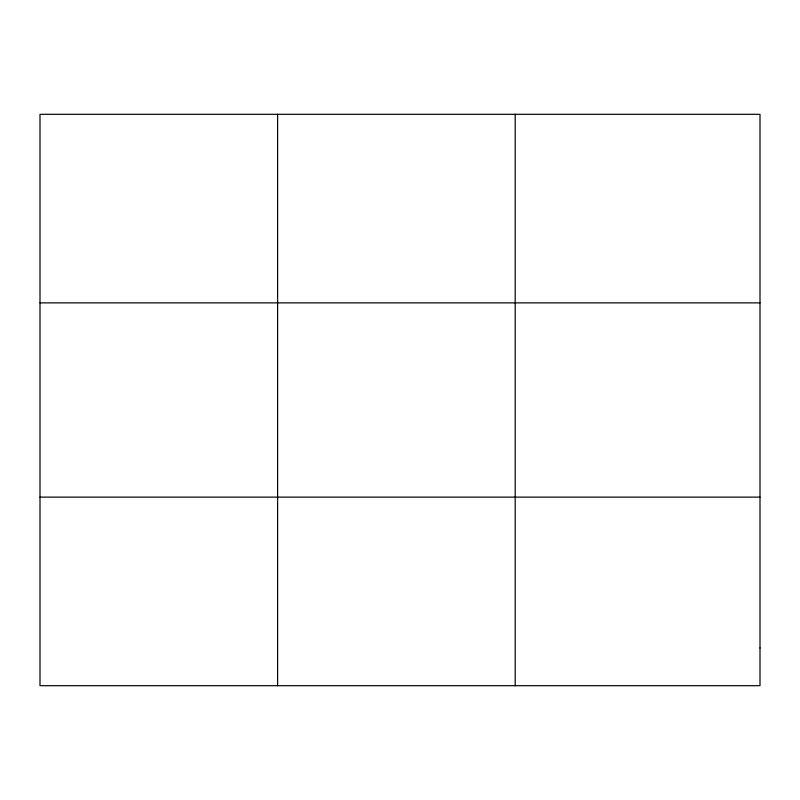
<?xml version="1.0" encoding="UTF-8"?>
<svg xmlns="http://www.w3.org/2000/svg" width="800" height="800" viewBox="0 0 800 800"><rect width="100%" height="100%" fill="white"/><g stroke="black" fill="none" stroke-linecap="round" stroke-linejoin="round"><path stroke-width="1.2" d="M277.6 114.31L277.6 685.69M515.2 114.31L515.2 685.69M40 302.87L760 302.87M40 497.13L760 497.13M760 647.98L760 685.69L40 685.69L40 114.31L760 114.31L760 647.98"/></g></svg>
